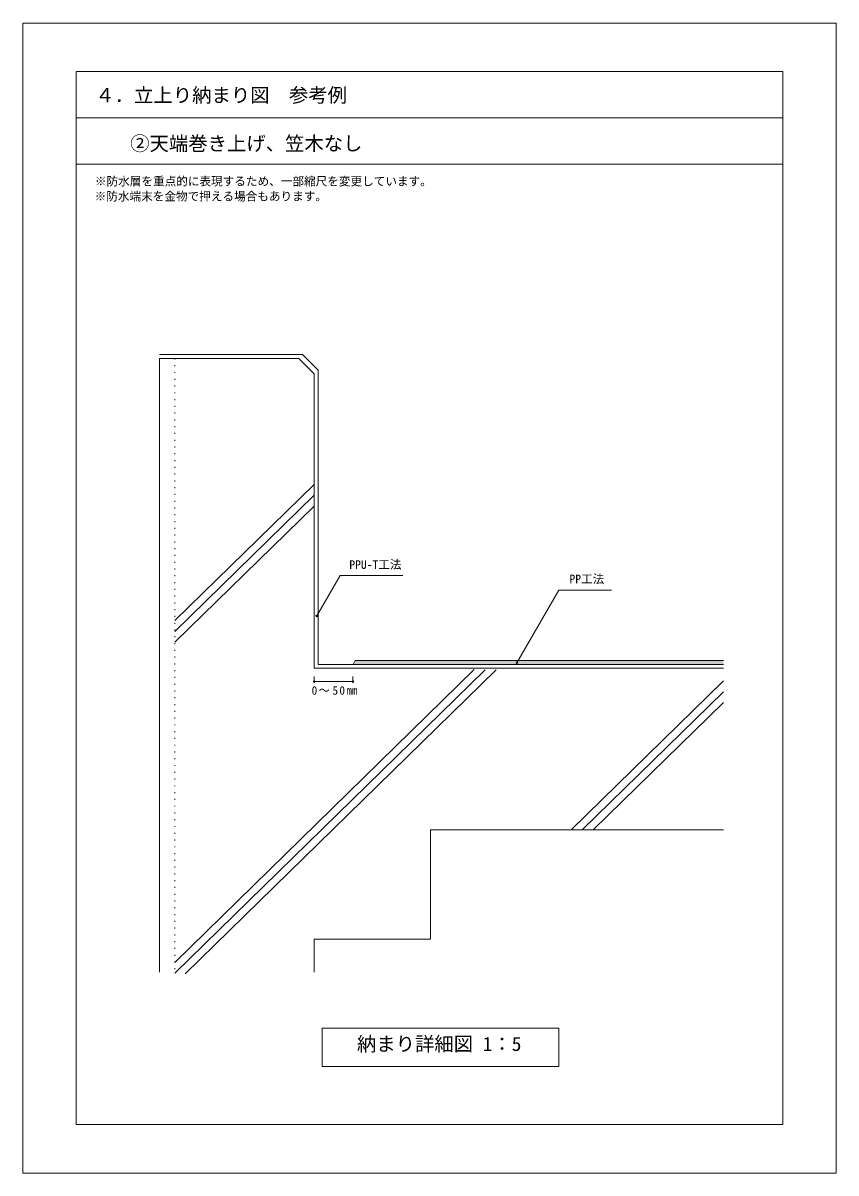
# Model space of a CAD drawing. Units: millimetres, scale not verified. Extents: x -513 to 4691, y -720 to 1390.
import ezdxf
from ezdxf.enums import TextEntityAlignment as Align

# ---------------------------------------------------------------- set-up
doc = ezdxf.new("R2010")
doc.units = ezdxf.units.MM
doc.header["$LTSCALE"] = 5
doc.header["$PDMODE"] = 32
doc.header["$PDSIZE"] = 2
doc.linetypes.add('DOTTED', pattern=[1.75, 0.25, -1.5])
doc.layers.add('0-A', color=4, linetype='Continuous', lineweight=18)
doc.styles.add('ＭＳ ゴシック', font='')
doc.styles.get('ＭＳ ゴシック').set_extended_font_data('MS Gothic')

msp = doc.modelspace()

# ---------------------------------------------------------------- linework, layer by layer
at = {"layer": '0-A', "color": 6}
for p, q in [((-444.315, 702.432), (-444.315, -657.568)), ((468.185, 702.432), (-444.315, 702.432)), ((468.185, 702.432), (468.185, -657.568)), ((468.185, 642.432), (-444.315, 642.432)), ((468.185, 582.432), (-444.315, 582.432)), ((468.185, -657.568), (-444.315, -657.568))]:
    msp.add_line(p, q, dxfattribs=at)
at = {"layer": '0-A', "color": 2}
for p, q in [((-151.985, 336.756), (-336.985, 336.756)), ((-156.985, 331.756), (-336.985, 331.756)), ((-156.985, 331.756), (-136.985, 311.756)), ((-151.985, 336.756), (-131.985, 316.756)), ((-131.985, 316.756), (-131.985, -63.244)), ((-136.985, 311.756), (-136.985, -48.044)), ((-136.985, -48.044), (-136.985, -68.244)), ((-83.926, -58.244), (-86.812, -63.244)), ((-83.926, -58.244), (391.656, -58.244)), ((-131.985, -63.244), (391.656, -63.244))]:
    msp.add_line(p, q, dxfattribs=at)
at = {"layer": '0-A'}
for p, q in [((-336.985, 311.756), (-336.985, 331.756)), ((-336.985, 311.756), (-336.985, -460.702)), ((-316.985, -6.744), (-136.985, 169.198)), ((-316.985, -20.728), (-136.985, 155.214)), ((-316.985, -34.712), (-136.985, 141.231)), ((-133.733, -0.811), (-103.562, 51.447)), ((-103.562, 51.447), (-22.298, 51.447)), ((124.902, -61.145), (179.091, 32.713)), ((179.022, 32.753), (246.874, 32.753)), ((-316.985, -448.057), (69.678, -70.11)), ((-316.985, -462.041), (83.839, -70.252)), ((-303.564, -462.906), (98.001, -70.393)), ((-136.985, -85.565), (-136.985, -78.89)), ((-136.985, -85.565), (-86.985, -85.565)), ((-86.985, -85.565), (-86.985, -78.89)), ((194.875, -277.061), (391.656, -84.715)), ((209.181, -277.061), (391.656, -98.699)), ((223.487, -277.061), (391.656, -112.683)), ((13.015, -277.061), (391.656, -277.061)), ((13.015, -277.061), (13.015, -418.244)), ((-136.985, -418.244), (-136.985, -460.702)), ((13.015, -418.244), (-136.985, -418.244))]:
    msp.add_line(p, q, dxfattribs=at)
at = {"layer": '0-A', "linetype": 'DOTTED'}
msp.add_line((-316.985, 331.756), (-316.985, -462.906), dxfattribs=at)
at = {"layer": '0-A', "color": 7}
msp.add_lwpolyline([(-513.065, -720.068), (536.935, -720.068), (536.935, 764.932), (-513.065, 764.932)], close=True, dxfattribs=at)
at = {"layer": '0-A', "color": 2}
msp.add_lwpolyline([(-116.986, -68.244), (-136.985, -68.244), (391.656, -68.244)], dxfattribs=at)
at = {"layer": '0-A'}
msp.add_lwpolyline([(-126.893, -533.238), (179.132, -533.238), (179.132, -582.464), (-126.893, -582.464)], close=True, dxfattribs=at)
for p in [(-133.733, -0.811), (124.902, -61.145), (-136.985, -85.565), (-86.985, -85.565)]:
    msp.add_point(p, dxfattribs=at)
at = {"layer": '0-A', "color": 7}
msp.add_solid([(-83.926, -58.244), (-86.812, -63.244), (391.656, -58.244), (391.656, -63.244)], dxfattribs=at)

# ---------------------------------------------------------------- texts
at = {"layer": '0-A', "color": 7, "style": 'ＭＳ ゴシック'}
for s, height, p in [('４．立上り納まり図\u3000参考例', 18.33, (-419.65, 657.101)), ('②天端巻き上げ、笠木なし\u3000', 18.33, (-374.635, 594.701)), ('PPU-T工法', 11, (-91.619, 56.776)), ('PP工法', 11, (192.723, 38.2))]:
    msp.add_text(s, height=height, dxfattribs=at).set_placement(p, align=Align.BOTTOM_LEFT)
at = {"layer": '0-A', "style": 'ＭＳ ゴシック'}
for s, height, p in [('※防水層を重点的に表現するため、一部縮尺を変更しています。', 11, (-420.191, 551.699)), ('※防水端末を金物で押える場合もあります。', 11, (-420.511, 532.284)), ('納まり詳細図 1：5', 18.33, (-81.808, -568.021))]:
    msp.add_text(s, height=height, dxfattribs=at).set_placement(p, align=Align.BOTTOM_LEFT)
at = {"layer": '0-A', "color": 7, "insert": (-140.214, -102.628), "char_height": 11, "attachment_point": 7, "style": 'ＭＳ ゴシック'}
msp.add_mtext('\\T1.26;\\W0.95;0～50㎜', dxfattribs=at)

doc.saveas('drawing.dxf')
